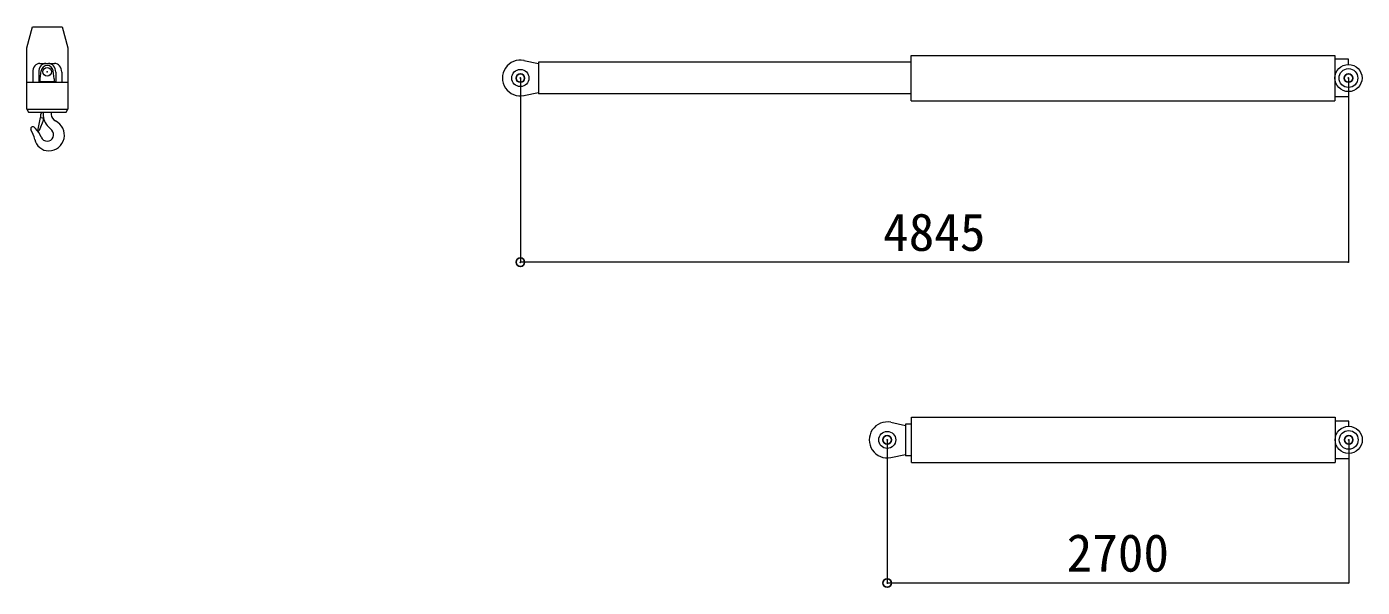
# Model space of a CAD drawing. Units: millimetres, scale not verified. Extents: x -43433 to 27244, y -2306 to 130343.
# Drawn here: x -13319 to -5505, y 4411 to 7689 of the extents above; entities that cross this region are included whole.
import ezdxf
from ezdxf.enums import TextEntityAlignment as Align

# ---------------------------------------------------------------- set-up
doc = ezdxf.new("R2010")
doc.units = ezdxf.units.MM
doc.header["$LTSCALE"] = 100
doc.header["$PDMODE"] = 32
doc.header["$PDSIZE"] = 50
doc.layers.add('0-0_0', color=7, linetype='Continuous', lineweight=18)
doc.layers.add('0-1_DEFPOINTS', color=7, linetype='Continuous')
doc.styles.add('ＭＳ ゴシック', font='')
doc.styles.get('ＭＳ ゴシック').set_extended_font_data('MS Gothic')

# ---------------------------------------------------------------- blocks, each defined once
blk = doc.blocks.new('_OPEN30')
at = {"layer": '0-0_0'}
blk.add_line((0, 0), (-0.5, 0), dxfattribs=at)
blk.add_lwpolyline([(-0.5, 0.13), (0, 0), (-0.5, -0.13)], dxfattribs=at)
blk = doc.blocks.new('D6')
at = {"layer": '0-0_0'}
for p, q in [((-8510.37, 3844.28), (-8510.37, 3305.35)), ((-6087.87, 3844.28), (-6087.87, 3305.35)), ((-6087.87, 3305.85), (-8510.37, 3305.85))]:
    blk.add_line(p, q, dxfattribs=at)
at = {"layer": '0-1_DEFPOINTS'}
for p in [(-8510.37, 3844.53), (-6087.87, 3844.53), (-8510.37, 3305.85)]:
    blk.add_point(p, dxfattribs=at)
at = {"layer": '0-0_0', "xscale": 2.77, "yscale": 2.77, "rotation": 180}
blk.add_blockref('_OPEN30', (-8510.37, 3305.85), dxfattribs=at)
at = {"layer": '0-0_0', "xscale": 2.77, "yscale": 2.77}
blk.add_blockref('_OPEN30', (-6087.87, 3305.85), dxfattribs=at)
at = {"layer": '0-0_0', "style": 'ＭＳ ゴシック'}
blk.add_text('4845', height=110, dxfattribs=at).set_placement((-7449.12, 3306.1), align=Align.BOTTOM_LEFT)
blk = doc.blocks.new('D7')
at = {"layer": '0-0_0'}
for p, q in [((-7437.87, 6918.9), (-7437.87, 6500.19)), ((-6087.87, 6918.9), (-6087.87, 6500.19)), ((-6087.87, 6500.69), (-7437.87, 6500.69))]:
    blk.add_line(p, q, dxfattribs=at)
at = {"layer": '0-1_DEFPOINTS'}
for p in [(-7437.87, 6919.15), (-6087.87, 6919.15), (-7437.87, 6500.69)]:
    blk.add_point(p, dxfattribs=at)
at = {"layer": '0-0_0', "xscale": 2.77, "yscale": 2.77, "rotation": 180}
blk.add_blockref('_OPEN30', (-7437.87, 6500.69), dxfattribs=at)
at = {"layer": '0-0_0', "xscale": 2.77, "yscale": 2.77}
blk.add_blockref('_OPEN30', (-6087.87, 6500.69), dxfattribs=at)
at = {"layer": '0-0_0', "style": 'ＭＳ ゴシック'}
blk.add_text('2700', height=110, dxfattribs=at).set_placement((-6912.87, 6500.94), align=Align.BOTTOM_LEFT)

msp = doc.modelspace()

# ---------------------------------------------------------------- linework, layer by layer
at = {"layer": '0-0_0', "color": 6}
for p, q in [((-13319.3, 7564.8), (-13286, 7689)), ((-13286, 7689), (-13112.6, 7689)), ((-13112.6, 7689), (-13079.3, 7564.8)), ((-13319.3, 7206.4), (-13319.3, 7564.8)), ((-13079.3, 7564.8), (-13079.3, 7206.4)), ((-8144.1, 7256.4), (-8144.1, 7521.4)), ((-13284.2, 7424), (-13284.2, 7364)), ((-13248.8, 7424), (-13248.8, 7364)), ((-13242.3, 7474), (-13156.4, 7474)), ((-13240.8, 7384), (-13235, 7430.5)), ((-13157.8, 7384), (-13163.6, 7430.5)), ((-13149.8, 7424), (-13149.8, 7364)), ((-13114.5, 7424), (-13114.5, 7364)), ((-10409.8, 7491.7), (-10324.1, 7473.9)), ((-5585.6, 7498.9), (-5665.6, 7498.9)), ((-5585.6, 7468.4), (-5585.6, 7498.9)), ((-13319.3, 7364), (-13079.3, 7364)), ((-13248.8, 7369), (-13149.8, 7369)), ((-13240.8, 7369), (-13240.8, 7384)), ((-13157.8, 7384), (-13157.8, 7369)), ((-10409.8, 7286.1), (-10324.1, 7303.9)), ((-8144.1, 7296.4), (-10324.1, 7296.4)), ((-5585.6, 7278.9), (-5665.6, 7278.9)), ((-5585.6, 7309.4), (-5585.6, 7278.9)), ((-13319.3, 7206.4), (-13079.3, 7206.4)), ((-13319.3, 7206.4), (-13309.3, 7189)), ((-13089.3, 7189), (-13079.3, 7206.4)), ((-8144.1, 7256.4), (-5665.6, 7256.4)), ((-13309.3, 7189), (-13089.3, 7189)), ((-13240.7, 7157.9), (-13255.6, 7079.8)), ((-13221.5, 7143.8), (-13247.3, 7081.4)), ((-13240.7, 7157.9), (-13227.7, 7155.4)), ((-13237.3, 7157.2), (-13237.3, 7177)), ((-13227.3, 7187.4), (-13233.3, 7184)), ((-13223.3, 7189), (-13223.3, 7178)), ((-13175.3, 7189), (-13175.3, 7176.1)), ((-13275, 7100.9), (-13268.6, 7094.5)), ((-13255.6, 7079.8), (-13251.7, 7079)), ((-13192.3, 7103), (-13172.8, 7083.6)), ((-8142.6, 5405.1), (-5664.1, 5405.1)), ((-8142.6, 5140.1), (-8142.6, 5405.1)), ((-5664.1, 5405.1), (-5664.1, 5140.1)), ((-8263.2, 5375.4), (-8177.6, 5357.6)), ((-8177.6, 5365.1), (-8177.6, 5180.1)), ((-8142.6, 5365.1), (-8177.6, 5365.1)), ((-5584.1, 5382.6), (-5664.1, 5382.6)), ((-5584.1, 5352.1), (-5584.1, 5382.6)), ((-8263.2, 5169.8), (-8177.6, 5187.6)), ((-8142.6, 5180.1), (-8177.6, 5180.1)), ((-5584.1, 5162.6), (-5664.1, 5162.6)), ((-5584.1, 5193.1), (-5584.1, 5162.6)), ((-8142.6, 5140.1), (-5664.1, 5140.1))]:
    msp.add_line(p, q, dxfattribs=at)
for points in [[(-8144.1, 7521.4), (-5665.6, 7521.4), (-5665.6, 7256.4)], [(-8144.1, 7481.4), (-10324.1, 7481.4), (-10324.1, 7296.4)]]:
    msp.add_lwpolyline(points, dxfattribs=at)
for centre, radius in [((-10431.1, 7388.9), 50), ((-5586.1, 7388.9), 79.5), ((-5586.1, 7388.9), 55), ((-8284.6, 5272.6), 50), ((-5584.6, 5272.6), 79.5), ((-5584.6, 5272.6), 55)]:
    msp.add_circle(centre, radius, dxfattribs=at)
for centre, radius, start, end in [((-13199.3, 7426), 36, 7.08838, 172.91162), ((-10431.1, 7388.9), 105, 78.25564, 281.74436), ((-13231.3, 7194.4), 8, 300.00001, 318.31376), ((-13229.3, 7177), 8, 119.99998, 179.99996), ((-13229.3, 7147), 8.5, 337.52795, 79.20963), ((-13117.3, 7178), 106, 179.99993, 224.99995), ((-13190.3, 7055), 91.5, 269.99991, 64.58916), ((-13132.8, 7176.1), 42.5, 179.99993, 244.5892), ((-13283.8, 7092), 12.5, 45, 212.58747), ((-13429.2, 6999.1), 160, 11.2265, 32.58756), ((-13381.7, 6981.4), 160, 22.52555, 45), ((-13251, 7083), 4, 259.2104, 337.52809), ((-13199.3, 7057), 37.5, 202.52545, 44.99996), ((-13190.3, 7046.5), 83.5, 191.22641, 269.99991), ((-8284.6, 5272.6), 105, 78.25564, 281.74436)]:
    msp.add_arc(centre, radius, start, end, dxfattribs=at)
for centre, start_param, end_param in [((-13242.3, 7424), 6.283185, 7.853982), ((-13206.9, 7424), 6.283185, 7.853982), ((-13191.7, 7424), 4.712389, 6.283185), ((-13156.4, 7424), 4.712389, 6.283185)]:
    msp.add_ellipse(centre, major_axis=(0, 50), ratio=0.838, start_param=start_param, end_param=end_param, dxfattribs=at)
at = {"layer": '0-0_0'}
for p in [(-13199.3, 7425), (-10431.1, 7388.9), (-5586.1, 7388.9), (-8284.6, 5272.6), (-5584.6, 5272.6)]:
    msp.add_point(p, dxfattribs=at)

# ---------------------------------------------------------------- block references
at = {"layer": '0-0_0', "xscale": 2, "yscale": 2}
for name, p in [('D6', (6589.6, -300.2)), ('D7', (6591.1, -8565.7))]:
    msp.add_blockref(name, p, dxfattribs=at)

doc.saveas('drawing.dxf')
